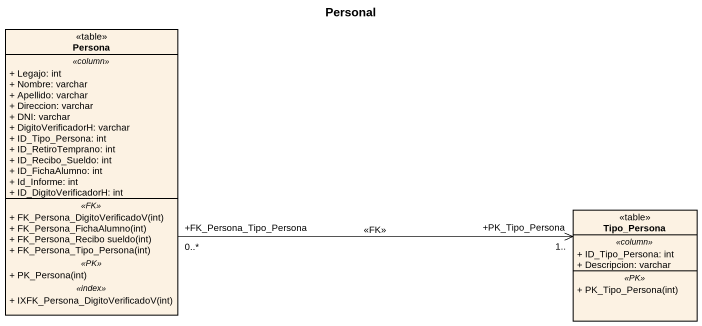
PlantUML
@startuml
title Personal
hide circle
hide empty members
skinparam classAttributeIconSize 0
class Persona <<table>> {
  .. <<column>> ..
  + Legajo: int
  + Nombre: varchar
  + Apellido: varchar
  + Direccion: varchar
  + DNI: varchar
  + DigitoVerificadorH: varchar
  + ID_Tipo_Persona: int
  + ID_RetiroTemprano: int
  + ID_Recibo_Sueldo: int
  + ID_FichaAlumno: int
  + Id_Informe: int
  + ID_DigitoVerificadorH: int
  .. <<FK>> ..
  + FK_Persona_DigitoVerificadoV(int)
  + FK_Persona_FichaAlumno(int)
  + FK_Persona_Recibo sueldo(int)
  + FK_Persona_Tipo_Persona(int)
  .. <<PK>> ..
  + PK_Persona(int)
  .. <<index>> ..
  + IXFK_Persona_DigitoVerificadoV(int)
}
class Tipo_Persona <<table>> {
  .. <<column>> ..
  + ID_Tipo_Persona: int
  + Descripcion: varchar
  .. <<PK>> ..
  + PK_Tipo_Persona(int)
}
Persona "+FK_Persona_Tipo_Persona\n0..*" -right-> "+PK_Tipo_Persona\n1.." Tipo_Persona : <<FK>>
@enduml
